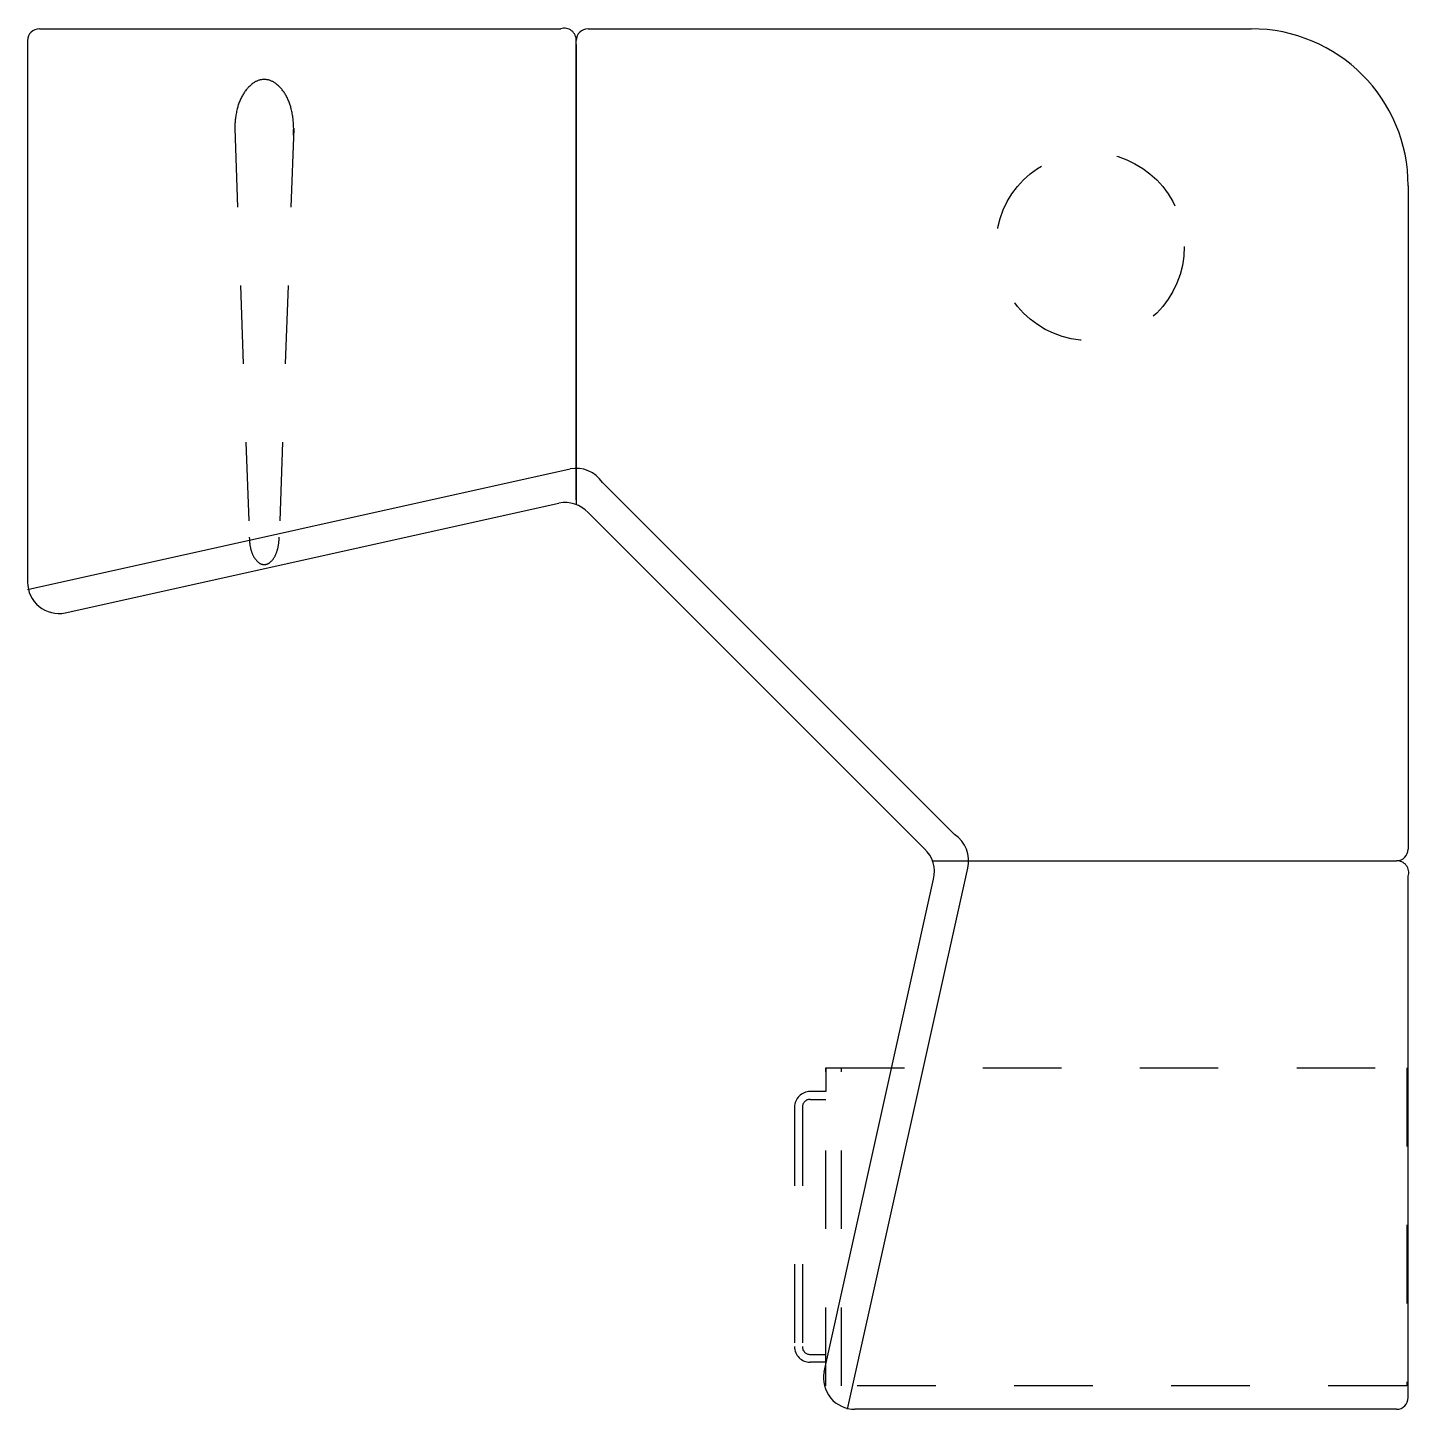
# Model space of a CAD drawing. Header units: inches. Extents: x 5.59 to 7.35, y 14.22 to 15.98.
import ezdxf

# ---------------------------------------------------------------- set-up
doc = ezdxf.new("R2010")
doc.units = ezdxf.units.IN
doc.header["$MEASUREMENT"] = 0
doc.linetypes.add('DASHED', pattern=[19.05, 12.7, -6.35])

# ---------------------------------------------------------------- blocks, each defined once
blk = doc.blocks.new('1111410')
for p, q in [((-332.2, 0), (332.2, 0)), ((-347.2, -15), (-347.2, -705)), ((-347.2, -714.4), (343.9, -560.8)), ((385.1, -578), (833.8, -1026.6)), ((-299.3, -744.2), (329.8, -604.4)), ((367, -616.4), (795.4, -1044.8)), ((697.4, -1758.9), (850.6, -1069.5)), ((667.5, -1711.1), (807, -1083.6)), ((1411.8, -1743.9), (1411.8, -1079.6)), ((1396.8, -1758.9), (706.8, -1758.9))]:
    blk.add_line(p, q)
at = {"color": 7}
for p, q in [((366.8, 0), (1211.8, 0)), ((412.1, 0), (1211.8, 0)), ((351.8, -600), (351.8, -15)), ((351.8, -20), (351.8, -606.2)), ((1411.8, -200), (1411.8, -1045)), ((805.6, -1060), (1396.8, -1060)), ((811.8, -1060), (1396.8, -1060))]:
    blk.add_line(p, q, dxfattribs=at)
at = {"linetype": 'DASHED'}
for p, q in [((-83.2, -127.1), (-64.7, -647.6)), ((-8.2, -127.1), (-26.7, -647.6)), ((669.9, -1324), (1409.9, -1324)), ((669.9, -1729), (669.9, -1324)), ((669.9, -1324), (669.9, -1354)), ((689.9, -1729), (689.9, -1324)), ((1409.9, -1324), (1409.9, -1729)), ((669.9, -1354), (649.9, -1354)), ((649.9, -1364), (669.9, -1364)), ((629.9, -1374), (629.9, -1679)), ((639.9, -1374), (639.9, -1679)), ((649.9, -1689), (669.9, -1689)), ((669.9, -1699), (649.9, -1699)), ((1409.9, -1729), (669.9, -1729))]:
    blk.add_line(p, q, dxfattribs=at)
for points in [[(-83.2, -128.9, -0.004377), (-83.2, -127.1, -0.060974), (-80.2, -102.1, -0.074343), (-72.3, -82.9, -0.106943), (-59, -68.7, -0.152216), (-45.7, -64.6, -0.152216), (-32.5, -68.7, -0.106943), (-19.2, -82.9, -0.074343), (-11.3, -102.1, -0.060974), (-8.2, -127.1, -0.020266), (-8.6, -135.5, -0.074343)], [(-45.7, -682.6, -0.001817), (-45.7, -682.6, -0.164404), (-52.3, -680.4, -0.105809), (-59.2, -672.4, -0.069151), (-63.2, -661.7, -0.055351), (-64.7, -647.6, -0.000255), (-64.7, -647.5, -0.069151)], [(-45.8, -682.6, 0.001817), (-45.7, -682.6, 0.164404), (-39.2, -680.4, 0.105809), (-32.3, -672.4, 0.069151), (-28.3, -661.7, 0.055351), (-26.7, -647.6, 0.000255), (-26.7, -647.5, 0.069151)]]:
    blk.add_lwpolyline(points, format="xyb", dxfattribs=at)
blk.add_circle((1006.5, -277.4), 120, dxfattribs=at)
for centre, radius, start, end in [((-332.2, -15), 15, 90, 180), ((336.8, -14.3), 15, 357.2142, 107.9366), ((366.8, -15), 15, 90, 180), ((351.8, -600), 40, 33.4489, 101.3268), ((337.7, -643.6), 40, 42.9233, 101.3268), ((-307.2, -705), 40, 180, 281.3268), ((811.8, -1060), 40, 346.2661, 56.5511), ((768.2, -1074.1), 40, 346.2661, 47.0767), ((1396.8, -1045), 15, 270, 0), ((1397.5, -1075), 15, 342.0634, 92.7858), ((706.8, -1718.9), 40, 168.6732, 270), ((1396.8, -1743.9), 15, 270, 0)]:
    blk.add_arc(centre, radius, start, end)
at = {"color": 7}
blk.add_arc((1211.8, -200), 200, 0, 90, dxfattribs=at)
at = {"linetype": 'DASHED'}
for centre, radius, start, end in [((649.9, -1374), 20, 90, 180), ((649.9, -1374), 10, 90, 180), ((649.9, -1679), 20, 180, 270), ((649.9, -1679), 10, 180, 270)]:
    blk.add_arc(centre, radius, start, end, dxfattribs=at)

msp = doc.modelspace()

# ---------------------------------------------------------------- block references
at = {"xscale": 0.001, "yscale": 0.001, "zscale": 0.001}
msp.add_blockref('1111410', (5.9324, 15.9778), dxfattribs=at)

doc.saveas('drawing.dxf')
